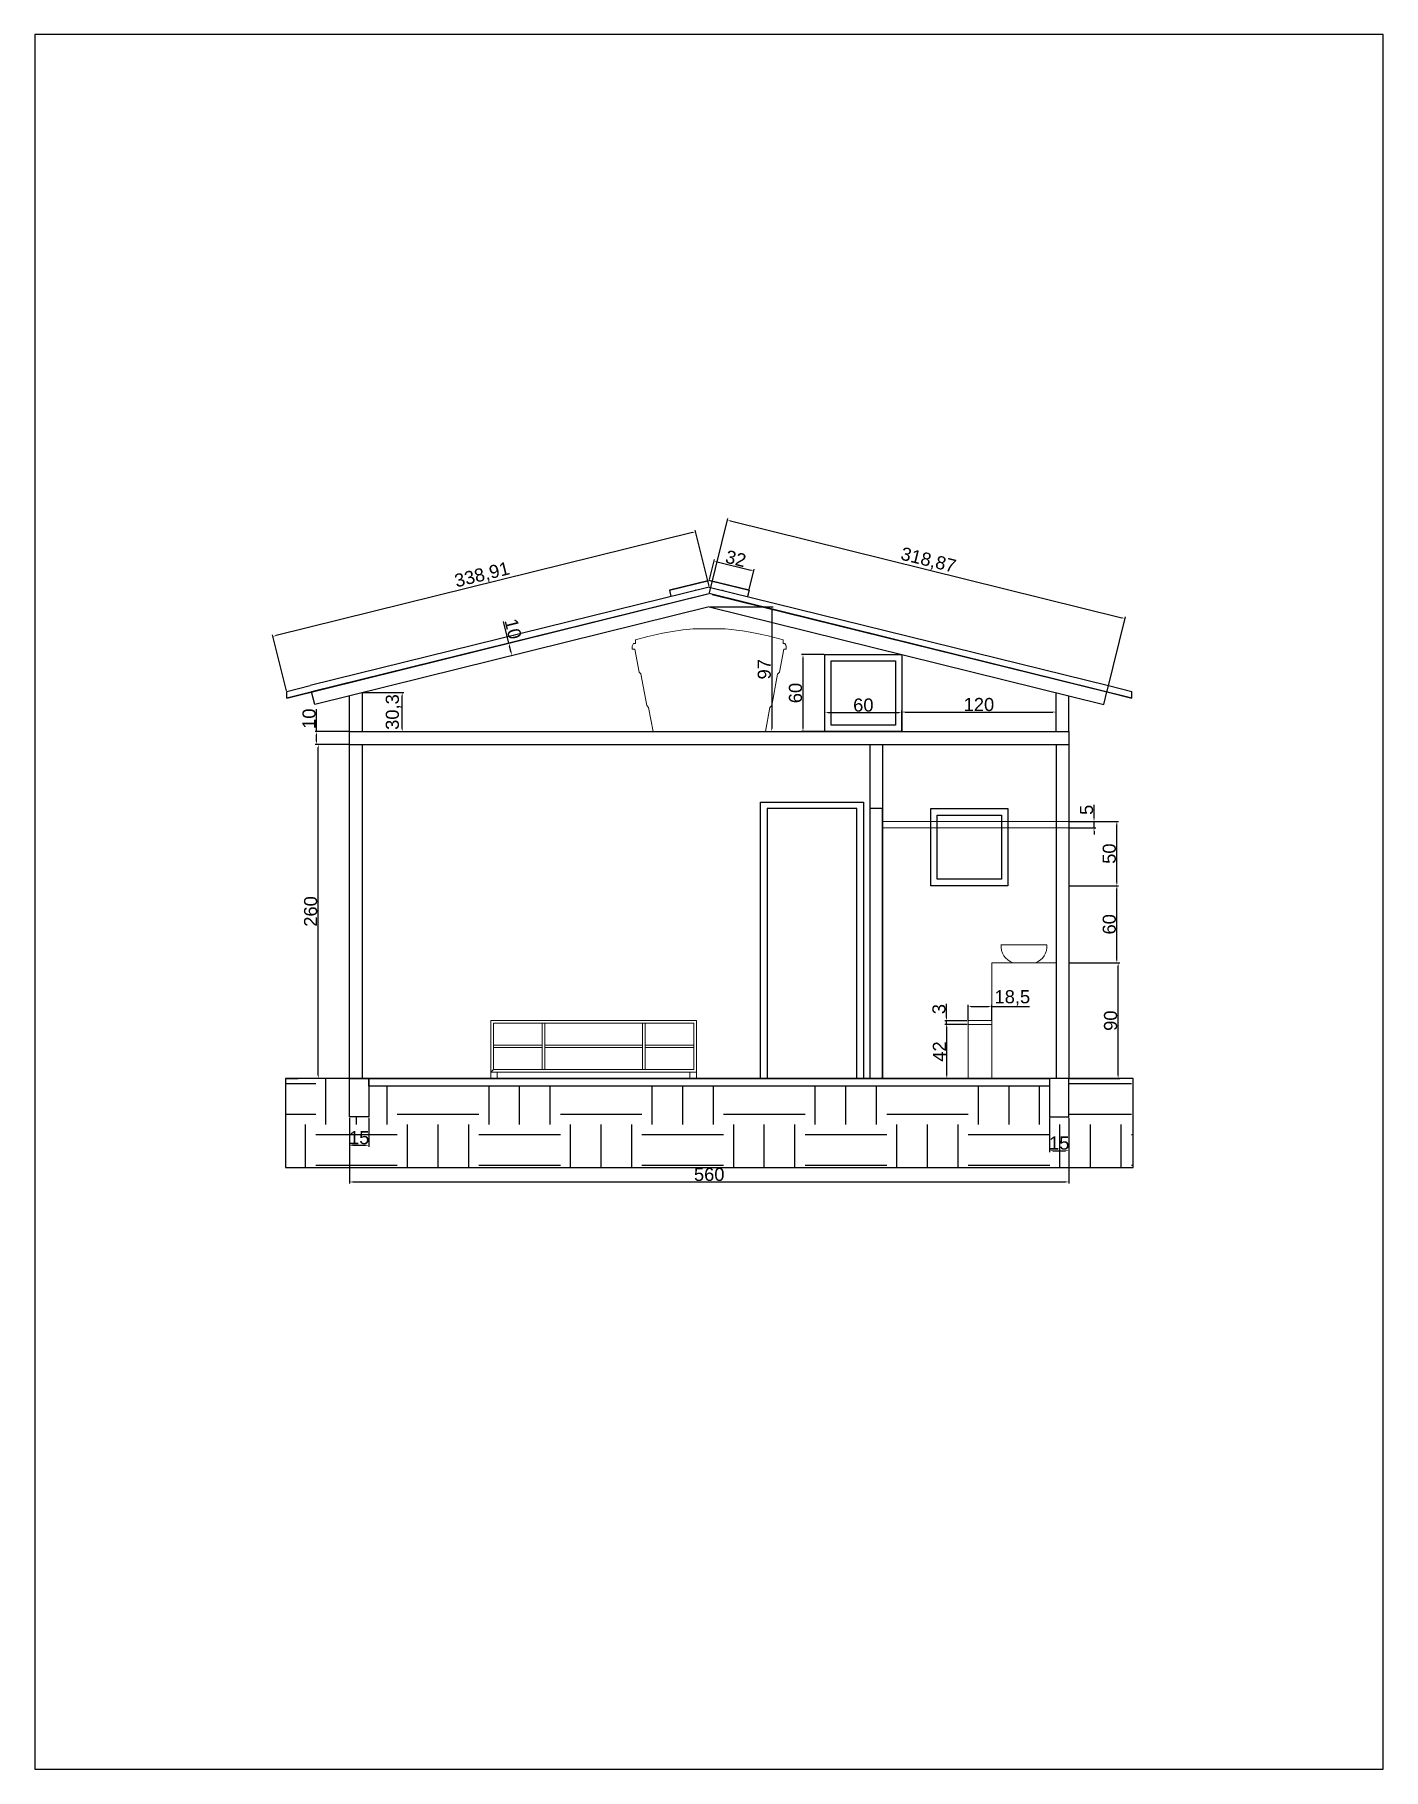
# Paper-space layout 'Layout1' of a CAD drawing. Header units: centimetres, sheet in millimetres. Extents: x 78 to 288, y 216 to 486.
# The model-space entities are those that its viewports show. They can reach past a viewport. Long polylines and large blocks are cut down to what shows.
import ezdxf

# ---------------------------------------------------------------- set-up
doc = ezdxf.new("R2010")
doc.units = ezdxf.units.CM
for name, color, linetype in [('alvenaria', 240, 'Continuous'), ('cotas', 255, 'Continuous'), ('fundaçao', 248, 'Continuous'), ('hachura', 248, 'Continuous'), ('janelas', 130, 'Continuous'), ('piso', 98, 'Continuous'), ('portas', 170, 'Continuous'), ('telhado', 90, 'Continuous')]:
    doc.layers.add(name, color=color, linetype=linetype)
doc.layers.add('equip banheiro', color=1, linetype='Continuous', lineweight=0)
doc.layers.add('móveis', color=4, linetype='Continuous', lineweight=0)
doc.styles.get("Standard").update_dxf_attribs({"font": 'arial.ttf'})
doc.dimstyles.new('Cópia de ISO-25', dxfattribs={"dimtxt": 10.2, "dimasz": 2.5, "dimexe": 1.25, "dimexo": 0.625, "dimtad": 1, "dimtxsty": 'Standard', "dimcen": 2.5, "dimclrd": 256, "dimadec": 0, "dimazin": 0, "dimtfac": 1, "dimtmove": 0, "dimatfit": 3, "dimfxl": 1, "dimlwd": -1, "dimarcsym": 0})

# ---------------------------------------------------------------- blocks, each defined once
blk = doc.blocks.new('*D71')
at = {"layer": 'cotas', "color": 0, "lineweight": -2, "transparency": 16777216}
for p, q in [((3709.4, 441.7), (3709.4, 390.5)), ((4269.4, 441.7), (4269.4, 390.5))]:
    blk.add_line(p, q, dxfattribs=at)
at = {"layer": 'cotas', "transparency": 16777216}
blk.add_line((3711.9, 391.8), (4266.9, 391.8), dxfattribs=at)
for points in [[(3711.9, 392.2), (3711.9, 391.4), (3709.4, 391.8)], [(4266.9, 392.2), (4266.9, 391.4), (4269.4, 391.8)]]:
    blk.add_solid(points, dxfattribs=at)
at = {"layer": 'Defpoints', "color": 0, "transparency": 16777216}
for p in [(3709.4, 442.3), (4269.4, 442.3), (4269.4, 391.8)]:
    blk.add_point(p, dxfattribs=at)
at = {"layer": 'cotas', "color": 0, "transparency": 16777216, "insert": (3989.4, 397.6), "char_height": 10.2, "attachment_point": 5}
blk.add_mtext('560', dxfattribs=at)
blk = doc.blocks.new('*D72')
at = {"layer": 'cotas', "color": 0, "lineweight": -2, "transparency": 16777216}
for p, q in [((3709.4, 441.7), (3709.4, 419.1)), ((3724.4, 441.7), (3724.4, 419.1))]:
    blk.add_line(p, q, dxfattribs=at)
at = {"layer": 'cotas', "transparency": 16777216}
blk.add_line((3711.9, 420.3), (3721.9, 420.3), dxfattribs=at)
for points in [[(3711.9, 420.8), (3711.9, 419.9), (3709.4, 420.3)], [(3721.9, 420.8), (3721.9, 419.9), (3724.4, 420.3)]]:
    blk.add_solid(points, dxfattribs=at)
at = {"layer": 'Defpoints', "color": 0, "transparency": 16777216}
for p in [(3709.4, 442.3), (3724.4, 442.3), (3724.4, 420.3)]:
    blk.add_point(p, dxfattribs=at)
at = {"layer": 'cotas', "color": 0, "transparency": 16777216, "insert": (3716.9, 426.2), "char_height": 10.2, "attachment_point": 5}
blk.add_mtext('15', dxfattribs=at)
blk = doc.blocks.new('*D73')
at = {"layer": 'cotas', "color": 0, "lineweight": -2, "transparency": 16777216}
for p, q in [((4254.4, 441.7), (4254.4, 414.9)), ((4269.4, 441.7), (4269.4, 414.9))]:
    blk.add_line(p, q, dxfattribs=at)
at = {"layer": 'cotas', "transparency": 16777216}
blk.add_line((4256.9, 416.1), (4266.9, 416.1), dxfattribs=at)
for points in [[(4256.9, 416.5), (4256.9, 415.7), (4254.4, 416.1)], [(4266.9, 416.5), (4266.9, 415.7), (4269.4, 416.1)]]:
    blk.add_solid(points, dxfattribs=at)
at = {"layer": 'Defpoints', "color": 0, "transparency": 16777216}
for p in [(4254.4, 442.3), (4269.4, 442.3), (4269.4, 416.1)]:
    blk.add_point(p, dxfattribs=at)
at = {"layer": 'cotas', "color": 0, "transparency": 16777216, "insert": (4261.9, 422), "char_height": 10.2, "attachment_point": 5}
blk.add_mtext('15', dxfattribs=at)
blk = doc.blocks.new('*D74')
at = {"layer": 'cotas', "color": 0, "lineweight": -2, "transparency": 16777216}
for p, q in [((4139.4, 743), (4139.4, 758.7)), ((4259.4, 743), (4259.4, 758.7))]:
    blk.add_line(p, q, dxfattribs=at)
at = {"layer": 'cotas', "transparency": 16777216}
blk.add_line((4141.9, 757.5), (4256.9, 757.5), dxfattribs=at)
for points in [[(4141.9, 757.9), (4141.9, 757.1), (4139.4, 757.5)], [(4256.9, 757.9), (4256.9, 757.1), (4259.4, 757.5)]]:
    blk.add_solid(points, dxfattribs=at)
at = {"layer": 'Defpoints', "color": 0, "transparency": 16777216}
for p in [(4259.4, 757.5), (4139.4, 742.3), (4259.4, 742.3)]:
    blk.add_point(p, dxfattribs=at)
at = {"layer": 'cotas', "color": 0, "transparency": 16777216, "insert": (4199.4, 763.3), "char_height": 10.2, "attachment_point": 5}
blk.add_mtext('120', dxfattribs=at)
blk = doc.blocks.new('*D75')
at = {"layer": 'cotas', "color": 0, "lineweight": -2, "transparency": 16777216}
for p, q in [((4079.4, 743), (4079.4, 758.3)), ((4139.4, 743), (4139.4, 758.3))]:
    blk.add_line(p, q, dxfattribs=at)
at = {"layer": 'cotas', "transparency": 16777216}
blk.add_line((4081.9, 757.1), (4136.9, 757.1), dxfattribs=at)
for points in [[(4081.9, 757.5), (4081.9, 756.7), (4079.4, 757.1)], [(4136.9, 757.5), (4136.9, 756.7), (4139.4, 757.1)]]:
    blk.add_solid(points, dxfattribs=at)
at = {"layer": 'Defpoints', "color": 0, "transparency": 16777216}
for p in [(4139.4, 757.1), (4079.4, 742.3), (4139.4, 742.3)]:
    blk.add_point(p, dxfattribs=at)
at = {"layer": 'cotas', "color": 0, "transparency": 16777216, "insert": (4109.4, 762.9), "char_height": 10.2, "attachment_point": 5}
blk.add_mtext('60', dxfattribs=at)
blk = doc.blocks.new('*D76')
at = {"layer": 'cotas', "color": 0, "lineweight": -2, "transparency": 16777216}
for p, q in [((3990.1, 839.3), (4039.3, 839.3)), ((3990.1, 742.3), (4039.3, 742.3))]:
    blk.add_line(p, q, dxfattribs=at)
at = {"layer": 'cotas', "transparency": 16777216}
blk.add_line((4038.1, 836.8), (4038.1, 744.8), dxfattribs=at)
for points in [[(4037.7, 836.8), (4038.5, 836.8), (4038.1, 839.3)], [(4037.7, 744.8), (4038.5, 744.8), (4038.1, 742.3)]]:
    blk.add_solid(points, dxfattribs=at)
at = {"layer": 'Defpoints', "color": 0, "transparency": 16777216}
for p in [(3989.4, 839.3), (3989.4, 742.3), (4038.1, 742.3)]:
    blk.add_point(p, dxfattribs=at)
at = {"layer": 'cotas', "color": 0, "transparency": 16777216, "insert": (4032.3, 790.8), "char_height": 10.2, "attachment_point": 5, "rotation": 90}
blk.add_mtext('97', dxfattribs=at)
blk = doc.blocks.new('*D77')
at = {"layer": 'cotas', "color": 0, "lineweight": -2, "transparency": 16777216}
for p, q in [((3720.1, 772.6), (3751.6, 772.6)), ((3720.1, 742.3), (3751.6, 742.3))]:
    blk.add_line(p, q, dxfattribs=at)
at = {"layer": 'cotas', "transparency": 16777216}
blk.add_line((3750.4, 744.8), (3750.4, 770.1), dxfattribs=at)
for points in [[(3749.9, 770.1), (3750.8, 770.1), (3750.4, 772.6)], [(3749.9, 744.8), (3750.8, 744.8), (3750.4, 742.3)]]:
    blk.add_solid(points, dxfattribs=at)
at = {"layer": 'Defpoints', "color": 0, "transparency": 16777216}
for p in [(3719.4, 772.6), (3750.4, 772.6), (3719.4, 742.3)]:
    blk.add_point(p, dxfattribs=at)
at = {"layer": 'cotas', "color": 0, "transparency": 16777216, "insert": (3743.6, 757.5), "char_height": 10.2, "attachment_point": 5, "rotation": 90}
blk.add_mtext('30,3', dxfattribs=at)
blk = doc.blocks.new('*D78')
at = {"layer": 'cotas', "color": 0, "lineweight": -2, "transparency": 16777216}
for p, q in [((3989.6, 860.6), (3993.5, 876.3)), ((4020.6, 852.9), (4024.5, 868.6))]:
    blk.add_line(p, q, dxfattribs=at)
at = {"layer": 'cotas', "transparency": 16777216}
blk.add_line((3995.6, 874.5), (4021.8, 868), dxfattribs=at)
for points in [[(3995.7, 874.9), (3995.5, 874.1), (3993.2, 875.1)], [(4021.9, 868.4), (4021.7, 867.6), (4024.2, 867.4)]]:
    blk.add_solid(points, dxfattribs=at)
at = {"layer": 'Defpoints', "color": 0, "transparency": 16777216}
for p in [(4024.2, 867.4), (3989.4, 859.9), (4020.5, 852.3)]:
    blk.add_point(p, dxfattribs=at)
at = {"layer": 'cotas', "color": 0, "transparency": 16777216, "insert": (4010.1, 876.9), "char_height": 10.2, "attachment_point": 5, "rotation": 346.1236}
blk.add_mtext('32', dxfattribs=at)
blk = doc.blocks.new('*D79')
at = {"layer": 'cotas', "transparency": 16777216}
blk.add_line((3976.3, 897.2), (3652.2, 817), dxfattribs=at)
at = {"layer": 'cotas', "color": 0, "lineweight": -2, "transparency": 16777216}
for p, q in [((3989.3, 855.4), (3978.5, 899)), ((3660.3, 774), (3649.5, 817.6))]:
    blk.add_line(p, q, dxfattribs=at)
at = {"layer": 'cotas', "transparency": 16777216}
for points in [[(3976.2, 897.6), (3976.4, 896.8), (3978.8, 897.8)], [(3652.1, 817.4), (3652.3, 816.6), (3649.8, 816.4)]]:
    blk.add_solid(points, dxfattribs=at)
at = {"layer": 'Defpoints', "color": 0, "transparency": 16777216}
for p in [(3989.4, 854.8), (3649.8, 816.4), (3660.4, 773.4)]:
    blk.add_point(p, dxfattribs=at)
at = {"layer": 'cotas', "color": 0, "transparency": 16777216, "insert": (3812.7, 863.7), "char_height": 10.2, "attachment_point": 5, "rotation": 13.901}
blk.add_mtext('338,91', dxfattribs=at)
blk = doc.blocks.new('*D80')
at = {"layer": 'cotas', "color": 0, "lineweight": -2, "transparency": 16777216}
for p, q in [((4270.1, 562.3), (4309, 562.3)), ((4270.1, 472.3), (4309, 472.3))]:
    blk.add_line(p, q, dxfattribs=at)
at = {"layer": 'cotas', "transparency": 16777216}
blk.add_line((4307.8, 474.8), (4307.8, 559.8), dxfattribs=at)
for points in [[(4307.3, 559.8), (4308.2, 559.8), (4307.8, 562.3)], [(4307.3, 474.8), (4308.2, 474.8), (4307.8, 472.3)]]:
    blk.add_solid(points, dxfattribs=at)
at = {"layer": 'Defpoints', "color": 0, "transparency": 16777216}
for p in [(4269.4, 562.3), (4307.8, 562.3), (4269.4, 472.3)]:
    blk.add_point(p, dxfattribs=at)
at = {"layer": 'cotas', "color": 0, "transparency": 16777216, "insert": (4301.9, 517.3), "char_height": 10.2, "attachment_point": 5, "rotation": 90}
blk.add_mtext('90', dxfattribs=at)
blk = doc.blocks.new('*D81')
at = {"layer": 'cotas', "color": 0, "lineweight": -2, "transparency": 16777216}
for p, q in [((4270.1, 622.3), (4308, 622.3)), ((4270.1, 562.3), (4308, 562.3))]:
    blk.add_line(p, q, dxfattribs=at)
at = {"layer": 'cotas', "transparency": 16777216}
blk.add_line((4306.8, 564.8), (4306.8, 619.8), dxfattribs=at)
for points in [[(4306.3, 619.8), (4307.2, 619.8), (4306.8, 622.3)], [(4306.3, 564.8), (4307.2, 564.8), (4306.8, 562.3)]]:
    blk.add_solid(points, dxfattribs=at)
at = {"layer": 'Defpoints', "color": 0, "transparency": 16777216}
for p in [(4269.4, 622.3), (4306.8, 622.3), (4269.4, 562.3)]:
    blk.add_point(p, dxfattribs=at)
at = {"layer": 'cotas', "color": 0, "transparency": 16777216, "insert": (4300.9, 592.3), "char_height": 10.2, "attachment_point": 5, "rotation": 90}
blk.add_mtext('60', dxfattribs=at)
blk = doc.blocks.new('*D82')
at = {"layer": 'cotas', "color": 0, "lineweight": -2, "transparency": 16777216}
for p, q in [((4270.1, 672.3), (4308, 672.3)), ((4270.1, 622.3), (4308, 622.3))]:
    blk.add_line(p, q, dxfattribs=at)
at = {"layer": 'cotas', "transparency": 16777216}
blk.add_line((4306.8, 624.8), (4306.8, 669.8), dxfattribs=at)
for points in [[(4306.3, 669.8), (4307.2, 669.8), (4306.8, 672.3)], [(4306.3, 624.8), (4307.2, 624.8), (4306.8, 622.3)]]:
    blk.add_solid(points, dxfattribs=at)
at = {"layer": 'Defpoints', "color": 0, "transparency": 16777216}
for p in [(4269.4, 672.3), (4306.8, 672.3), (4269.4, 622.3)]:
    blk.add_point(p, dxfattribs=at)
at = {"layer": 'cotas', "color": 0, "transparency": 16777216, "insert": (4300.9, 647.3), "char_height": 10.2, "attachment_point": 5, "rotation": 90}
blk.add_mtext('50', dxfattribs=at)
blk = doc.blocks.new('*D83')
at = {"layer": 'cotas', "transparency": 16777216}
for p, q in [((4289, 674.8), (4289, 685.4)), ((4289, 667.3), (4289, 672.3)), ((4289, 664.8), (4289, 662.3))]:
    blk.add_line(p, q, dxfattribs=at)
at = {"layer": 'cotas', "color": 0, "lineweight": -2, "transparency": 16777216}
for p, q in [((4270.1, 672.3), (4290.3, 672.3)), ((4270.1, 667.3), (4290.3, 667.3))]:
    blk.add_line(p, q, dxfattribs=at)
at = {"layer": 'cotas', "transparency": 16777216}
for points in [[(4288.6, 674.8), (4289.4, 674.8), (4289, 672.3)], [(4288.6, 664.8), (4289.4, 664.8), (4289, 667.3)]]:
    blk.add_solid(points, dxfattribs=at)
at = {"layer": 'Defpoints', "color": 0, "transparency": 16777216}
for p in [(4269.4, 672.3), (4269.4, 667.3), (4289, 672.3)]:
    blk.add_point(p, dxfattribs=at)
at = {"layer": 'cotas', "color": 0, "transparency": 16777216, "insert": (4283.2, 681.4), "char_height": 10.2, "attachment_point": 5, "rotation": 90}
blk.add_mtext('5', dxfattribs=at)
blk = doc.blocks.new('*D84')
at = {"layer": 'cotas', "color": 0, "lineweight": -2, "transparency": 16777216}
for p, q in [((4190.3, 514.3), (4173.1, 514.3)), ((4190.3, 472.3), (4173.1, 472.3))]:
    blk.add_line(p, q, dxfattribs=at)
at = {"layer": 'cotas', "transparency": 16777216}
blk.add_line((4174.4, 474.8), (4174.4, 511.8), dxfattribs=at)
for points in [[(4173.9, 511.8), (4174.8, 511.8), (4174.4, 514.3)], [(4173.9, 474.8), (4174.8, 474.8), (4174.4, 472.3)]]:
    blk.add_solid(points, dxfattribs=at)
at = {"layer": 'Defpoints', "color": 0, "transparency": 16777216}
for p in [(4174.4, 514.3), (4190.9, 514.3), (4190.9, 472.3)]:
    blk.add_point(p, dxfattribs=at)
at = {"layer": 'cotas', "color": 0, "transparency": 16777216, "insert": (4168.6, 493.3), "char_height": 10.2, "attachment_point": 5, "rotation": 90}
blk.add_mtext('42', dxfattribs=at)
blk = doc.blocks.new('*D85')
at = {"layer": 'cotas', "transparency": 16777216}
for p, q in [((4174.2, 519.8), (4174.2, 530.3)), ((4174.2, 514.3), (4174.2, 517.3)), ((4174.2, 511.8), (4174.2, 509.3))]:
    blk.add_line(p, q, dxfattribs=at)
at = {"layer": 'cotas', "color": 0, "lineweight": -2, "transparency": 16777216}
for p, q in [((4190.3, 517.3), (4172.9, 517.3)), ((4190.3, 514.3), (4172.9, 514.3))]:
    blk.add_line(p, q, dxfattribs=at)
at = {"layer": 'cotas', "transparency": 16777216}
for points in [[(4173.7, 519.8), (4174.6, 519.8), (4174.2, 517.3)], [(4173.7, 511.8), (4174.6, 511.8), (4174.2, 514.3)]]:
    blk.add_solid(points, dxfattribs=at)
at = {"layer": 'Defpoints', "color": 0, "transparency": 16777216}
for p in [(4174.2, 517.3), (4190.9, 517.3), (4190.9, 514.3)]:
    blk.add_point(p, dxfattribs=at)
at = {"layer": 'cotas', "color": 0, "transparency": 16777216, "insert": (4168.3, 526.3), "char_height": 10.2, "attachment_point": 5, "rotation": 90}
blk.add_mtext('3', dxfattribs=at)
blk = doc.blocks.new('*D86')
at = {"layer": 'cotas', "color": 0, "lineweight": -2, "transparency": 16777216}
for p, q in [((3708.8, 732.3), (3683.7, 732.3)), ((3708.8, 472.3), (3683.7, 472.3))]:
    blk.add_line(p, q, dxfattribs=at)
at = {"layer": 'cotas', "transparency": 16777216}
blk.add_line((3685, 474.8), (3685, 729.8), dxfattribs=at)
for points in [[(3684.6, 729.8), (3685.4, 729.8), (3685, 732.3)], [(3684.6, 474.8), (3685.4, 474.8), (3685, 472.3)]]:
    blk.add_solid(points, dxfattribs=at)
at = {"layer": 'Defpoints', "color": 0, "transparency": 16777216}
for p in [(3685, 732.3), (3709.4, 732.3), (3709.4, 472.3)]:
    blk.add_point(p, dxfattribs=at)
at = {"layer": 'cotas', "color": 0, "transparency": 16777216, "insert": (3679.1, 602.3), "char_height": 10.2, "attachment_point": 5, "rotation": 90}
blk.add_mtext('260', dxfattribs=at)
blk = doc.blocks.new('*D87')
at = {"layer": 'cotas', "transparency": 16777216}
for p, q in [((3683.7, 742.3), (3683.7, 759.7)), ((3683.7, 734.8), (3683.7, 739.8))]:
    blk.add_line(p, q, dxfattribs=at)
at = {"layer": 'cotas', "color": 0, "lineweight": -2, "transparency": 16777216}
for p, q in [((3708.8, 742.3), (3682.5, 742.3)), ((3708.8, 732.3), (3682.5, 732.3))]:
    blk.add_line(p, q, dxfattribs=at)
at = {"layer": 'cotas', "transparency": 16777216}
for points in [[(3683.3, 739.8), (3684.1, 739.8), (3683.7, 742.3)], [(3683.3, 734.8), (3684.1, 734.8), (3683.7, 732.3)]]:
    blk.add_solid(points, dxfattribs=at)
at = {"layer": 'Defpoints', "color": 0, "transparency": 16777216}
for p in [(3683.7, 742.3), (3709.4, 742.3), (3709.4, 732.3)]:
    blk.add_point(p, dxfattribs=at)
at = {"layer": 'cotas', "color": 0, "transparency": 16777216, "insert": (3677.9, 752.3), "char_height": 10.2, "attachment_point": 5, "rotation": 90}
blk.add_mtext('10', dxfattribs=at)
blk = doc.blocks.new('*D88')
at = {"layer": 'cotas', "transparency": 16777216}
for p, q in [((3833.4, 811.1), (3829.3, 828)), ((3835.2, 803.8), (3834, 808.7))]:
    blk.add_line(p, q, dxfattribs=at)
at = {"layer": 'cotas', "color": 0, "lineweight": -2, "transparency": 16777216}
for p, q in [((3834.1, 811.3), (3834.7, 811.4)), ((3835.2, 801.3), (3834.6, 801.1))]:
    blk.add_line(p, q, dxfattribs=at)
at = {"layer": 'cotas', "transparency": 16777216}
for points in [[(3834.4, 808.8), (3833.6, 808.6), (3833.4, 811.1)], [(3835.6, 803.9), (3834.8, 803.7), (3835.8, 801.4)]]:
    blk.add_solid(points, dxfattribs=at)
at = {"layer": 'Defpoints', "color": 0, "transparency": 16777216}
for p in [(3833.4, 811.1), (3833.4, 811.1), (3835.8, 801.4)]:
    blk.add_point(p, dxfattribs=at)
at = {"layer": 'cotas', "color": 0, "transparency": 16777216, "insert": (3836.7, 822.2), "char_height": 10.2, "attachment_point": 5, "rotation": 283.8764}
blk.add_mtext('10', dxfattribs=at)
blk = doc.blocks.new('*D89')
at = {"layer": 'cotas', "color": 0, "lineweight": -2, "transparency": 16777216}
for p, q in [((4190.9, 518), (4190.9, 529.5)), ((4209.4, 518), (4209.4, 529.5))]:
    blk.add_line(p, q, dxfattribs=at)
at = {"layer": 'cotas', "transparency": 16777216}
for p, q in [((4193.4, 528.3), (4206.9, 528.3)), ((4209.4, 528.3), (4238.8, 528.3))]:
    blk.add_line(p, q, dxfattribs=at)
for points in [[(4193.4, 528.7), (4193.4, 527.9), (4190.9, 528.3)], [(4206.9, 528.7), (4206.9, 527.9), (4209.4, 528.3)]]:
    blk.add_solid(points, dxfattribs=at)
at = {"layer": 'Defpoints', "color": 0, "transparency": 16777216}
for p in [(4209.4, 528.3), (4190.9, 517.3), (4209.4, 517.3)]:
    blk.add_point(p, dxfattribs=at)
at = {"layer": 'cotas', "color": 0, "transparency": 16777216, "insert": (4225.4, 535), "char_height": 10.2, "attachment_point": 5}
blk.add_mtext('18,5', dxfattribs=at)
blk = doc.blocks.new('*D90')
at = {"layer": 'cotas', "color": 0, "lineweight": -2, "transparency": 16777216}
for p, q in [((3989.6, 850.3), (4003.8, 908)), ((4299.1, 773.8), (4313.4, 831.5))]:
    blk.add_line(p, q, dxfattribs=at)
at = {"layer": 'cotas', "transparency": 16777216}
blk.add_line((4006, 906.2), (4310.7, 830.9), dxfattribs=at)
for points in [[(4006.1, 906.6), (4005.9, 905.8), (4003.5, 906.8)], [(4310.8, 831.3), (4310.6, 830.5), (4313.1, 830.3)]]:
    blk.add_solid(points, dxfattribs=at)
at = {"layer": 'Defpoints', "color": 0, "transparency": 16777216}
for p in [(3989.4, 849.6), (4313.1, 830.3), (4299, 773.2)]:
    blk.add_point(p, dxfattribs=at)
at = {"layer": 'cotas', "color": 0, "transparency": 16777216, "insert": (4159.9, 875.1), "char_height": 10.2, "attachment_point": 5, "rotation": 346.1236}
blk.add_mtext('318,87', dxfattribs=at)
blk = doc.blocks.new('*D94')
at = {"layer": 'cotas', "color": 0, "lineweight": -2, "transparency": 16777216}
for p, q in [((4078.8, 802.3), (4061.2, 802.3)), ((4078.8, 742.3), (4061.2, 742.3))]:
    blk.add_line(p, q, dxfattribs=at)
at = {"layer": 'cotas', "transparency": 16777216}
blk.add_line((4062.4, 799.8), (4062.4, 744.8), dxfattribs=at)
for points in [[(4062, 799.8), (4062.8, 799.8), (4062.4, 802.3)], [(4062, 744.8), (4062.8, 744.8), (4062.4, 742.3)]]:
    blk.add_solid(points, dxfattribs=at)
at = {"layer": 'Defpoints', "color": 0, "transparency": 16777216}
for p in [(4079.4, 802.3), (4062.4, 742.3), (4079.4, 742.3)]:
    blk.add_point(p, dxfattribs=at)
at = {"layer": 'cotas', "color": 0, "transparency": 16777216, "insert": (4056.6, 772.3), "char_height": 10.2, "attachment_point": 5, "rotation": 90}
blk.add_mtext('60', dxfattribs=at)

msp = doc.modelspace()

# ---------------------------------------------------------------- hatches: boundary and pattern name
at = {"layer": 'hachura'}
h = msp.add_hatch(dxfattribs=at)
h.set_pattern_fill('EARTH', color=256, scale=10)
h.paths.add_polyline_path([(4319.427, 472.345), (4269.427, 472.345), (4269.427, 442.345), (4254.427, 442.345), (4254.427, 466.345), (3724.427, 466.345), (3724.427, 442.345), (3709.427, 442.345), (3709.427, 472.345), (3659.427, 472.345), (3659.427, 403.045), (4319.427, 403.045)])

# ---------------------------------------------------------------- linework, layer by layer
at = {"layer": 'alvenaria'}
for p, q in [((3709.427, 742.345), (3709.427, 770.174)), ((3719.427, 742.345), (3719.427, 772.645)), ((4259.427, 742.345), (4259.427, 772.645)), ((4269.427, 742.345), (4269.427, 770.174)), ((3709.427, 732.345), (3709.427, 742.345)), ((3709.427, 742.345), (4269.427, 742.345)), ((3709.427, 472.345), (3709.427, 732.345)), ((3709.427, 732.345), (4269.427, 732.345)), ((3719.427, 472.345), (3719.427, 732.345)), ((4114.427, 732.345), (4114.427, 472.345)), ((4124.427, 732.345), (4124.427, 472.345)), ((4259.427, 732.345), (4259.427, 472.345)), ((4269.427, 742.345), (4269.427, 732.345)), ((4269.427, 732.345), (4269.427, 472.345))]:
    msp.add_line(p, q, dxfattribs=at)
for points in [[(3709.427, 472.345), (3724.427, 472.345), (3724.427, 442.345), (3709.427, 442.345)], [(3724.427, 472.345), (4254.427, 472.345), (4254.427, 466.345), (3724.427, 466.345)], [(4269.427, 472.345), (4254.427, 472.345), (4254.427, 442.345), (4269.427, 442.345)]]:
    msp.add_lwpolyline(points, close=True, dxfattribs=at)
at = {"layer": 'equip banheiro'}
for p, q in [((4269.427, 672.345), (4124.427, 672.345)), ((4124.427, 672.345), (4124.427, 667.345)), ((4124.427, 667.345), (4269.427, 667.345)), ((4234.35, 576.345), (4216.35, 576.345)), ((4234.35, 576.345), (4252.35, 576.345)), ((4190.93, 514.345), (4190.93, 517.345)), ((4190.93, 517.345), (4209.427, 517.345)), ((4190.93, 472.345), (4190.93, 514.345)), ((4209.427, 514.345), (4190.93, 514.345)), ((4209.427, 517.345), (4209.427, 514.345))]:
    msp.add_line(p, q, dxfattribs=at)
at = {"layer": 'equip banheiro', "color": 1, "lineweight": 0, "flags": 128}
msp.add_lwpolyline([(3945.644, 742.345), (4033.21, 742.345), (4036.626, 761.021), (4038.099, 762.558), (4042.589, 787.102), (4044.062, 788.639), (4047.382, 806.402), (4049.427, 806.402), (4049.427, 808.852), (4049.014, 809.599), (4048.3, 810.735), (4046.927, 810.735), (4046.961, 812.578), (4046.865, 813.761), (4035.267, 816.823), (4027.701, 818.374), (4021.373, 819.671), (4015.26, 820.674), (4010.701, 821.311), (4006.741, 821.749), (4001.848, 822.345), (3976.927, 822.345), (3968.737, 821.369), (3959.328, 819.982), (3952.908, 818.814), (3948.697, 817.947), (3941.723, 816.276), (3932.103, 813.761), (3931.927, 812.473), (3931.927, 810.735), (3930.469, 810.735), (3929.427, 808.852), (3929.427, 806.402), (3931.583, 806.402), (3934.791, 788.639), (3936.236, 787.132), (3940.754, 762.558), (3942.228, 761.021)], close=True, dxfattribs=at)
at = {"layer": 'equip banheiro'}
msp.add_lwpolyline([(4259.427, 472.345), (4209.427, 472.345), (4209.427, 562.345), (4259.427, 562.345)], close=True, dxfattribs=at)
for centre, start, end in [((4230.21, 575.2), 173.939168, 251.514814), ((4238.85, 575.13), 289.38979, 5.139757), ((4238.85, 575.13), 250.61021, 250.95314), ((4230.21, 575.2), 287.785388, 288.468715)]:
    msp.add_arc(centre, 13.555, start, end, dxfattribs=at)
at = {"layer": 'fundaçao'}
for p, q in [((4319.427, 472.345), (3659.427, 472.345)), ((3659.427, 472.345), (3659.427, 403.045)), ((4319.427, 403.045), (4319.427, 472.345)), ((3659.427, 403.045), (4319.427, 403.045))]:
    msp.add_line(p, q, dxfattribs=at)
at = {"layer": 'janelas'}
for points in [[(4139.427, 742.345), (4079.427, 742.345), (4079.427, 802.345), (4139.427, 802.345)], [(4134.427, 747.345), (4084.427, 747.345), (4084.427, 797.345), (4134.427, 797.345)], [(4221.927, 622.345), (4161.927, 622.345), (4161.927, 682.345), (4221.927, 682.345)], [(4216.927, 627.345), (4166.927, 627.345), (4166.927, 677.345), (4216.927, 677.345)]]:
    msp.add_lwpolyline(points, close=True, dxfattribs=at)
at = {"layer": 'móveis', "color": 1, "lineweight": 0, "flags": 128}
for points in [[(3819.427, 517.345), (3979.427, 517.345), (3979.427, 477.345), (3819.427, 477.345)], [(3821.427, 479.345), (3977.427, 479.345), (3977.427, 515.345), (3821.427, 515.345), (3821.427, 479.345), (3819.427, 477.345), (3819.427, 517.345), (3979.427, 517.345), (3979.427, 477.345), (3819.427, 477.345)], [(3859.427, 479.345), (3859.427, 515.345), (3861.427, 515.345), (3861.427, 479.345)], [(3939.427, 479.345), (3939.427, 515.345), (3937.427, 515.345), (3937.427, 479.345)], [(3821.427, 498.345), (3859.427, 498.345), (3859.427, 496.345), (3821.427, 496.345)], [(3861.427, 498.345), (3937.427, 498.345), (3937.427, 496.345), (3861.427, 496.345)], [(3977.427, 498.345), (3939.427, 498.345), (3939.427, 496.345), (3977.427, 496.345)], [(3819.427, 477.345), (3824.427, 477.345), (3824.427, 472.345), (3819.427, 472.345)], [(3974.427, 477.345), (3979.427, 477.345), (3979.427, 472.345), (3974.427, 472.345)]]:
    msp.add_lwpolyline(points, close=True, dxfattribs=at)
at = {"layer": 'piso'}
for q in [(3659.427, 472.345), (3659.427, 472.345), (3659.427, 472.345), (3659.427, 472.345), (3659.427, 472.345), (3669.427, 472.345)]:
    msp.add_line((3659.427, 472.345), q, dxfattribs=at)
at = {"layer": 'portas'}
for p, q in [((4029.427, 472.345), (4029.427, 687.345)), ((4029.427, 687.345), (4109.427, 687.345)), ((4104.427, 682.345), (4034.427, 682.345)), ((4034.427, 682.345), (4034.427, 472.345)), ((4104.427, 472.345), (4104.427, 682.345)), ((4109.427, 687.345), (4109.427, 472.345)), ((4124.427, 682.345), (4114.427, 682.345)), ((4114.427, 682.345), (4114.427, 472.345)), ((4124.427, 472.345), (4124.427, 682.345)), ((4034.427, 472.345), (4029.427, 472.345))]:
    msp.add_line(p, q, dxfattribs=at)
at = {"layer": 'telhado'}
for p, q in [((3989.427, 854.796), (3678.663, 778.026)), ((3958.361, 852.272), (3989.427, 859.946)), ((3988.228, 859.65), (3958.361, 852.272)), ((3958.361, 852.272), (3959.56, 847.417)), ((3979.003, 852.221), (3978.622, 852.315)), ((4020.493, 852.272), (3989.427, 859.946)), ((3989.427, 854.796), (4300.19, 778.026)), ((3990.626, 859.65), (4020.493, 852.272)), ((3999.851, 852.221), (4000.232, 852.315)), ((4020.493, 852.272), (4019.294, 847.417)), ((3660.446, 768.375), (3989.427, 849.645)), ((3987.029, 849.053), (3679.863, 773.172)), ((3989.427, 839.345), (3682.261, 763.463)), ((4318.407, 768.375), (3989.427, 849.645)), ((3989.427, 839.345), (4296.593, 763.463)), ((3991.825, 849.053), (4298.991, 773.172)), ((3709.427, 780.475), (3660.446, 768.375)), ((3660.446, 773.375), (3678.663, 778.026)), ((3660.446, 768.375), (3660.446, 773.375)), ((3682.261, 763.463), (3679.863, 773.172)), ((4296.593, 763.463), (4298.991, 773.172)), ((4298.991, 773.172), (4318.407, 768.375)), ((4300.19, 778.026), (4318.407, 773.375)), ((4318.407, 768.375), (4318.407, 773.375))]:
    msp.add_line(p, q, dxfattribs=at)

# ---------------------------------------------------------------- dimensions: what is measured, and where the dimension line sits
at = {"layer": 'cotas'}
for p1, p2, distance, picture, middle in [((3989.427, 849.645), (4298.991, 773.172), 58.862, '*D90', (4159.946, 875.111)), ((3989.427, 854.796), (3660.446, 773.375), -44.339, '*D79', (3812.661, 863.683)), ((3989.427, 859.946), (4020.493, 852.272), 15.613, '*D78', (4010.104, 876.933)), ((3835.844, 801.404), (3833.446, 811.112), 0, '*D88', (3836.726, 822.154)), ((4079.427, 802.345), (4079.427, 742.345), -16.998, '*D94', (4056.596, 772.345)), ((3709.427, 732.345), (3709.427, 742.345), 25.705, '*D87', (3677.889, 752.278)), ((3709.427, 472.345), (3709.427, 732.345), 24.455, '*D86', (3679.139, 602.345)), ((4269.427, 667.345), (4269.427, 672.345), -19.603, '*D83', (4283.218, 681.351)), ((4269.427, 622.345), (4269.427, 672.345), -37.332, '*D82', (4300.926, 647.345)), ((4269.427, 562.345), (4269.427, 622.345), -37.332, '*D81', (4300.926, 592.345)), ((4269.427, 472.345), (4269.427, 562.345), -38.337, '*D80', (4301.931, 517.345)), ((4190.93, 517.345), (4209.427, 517.345), 10.947, '*D89', (4225.358, 535.047)), ((4190.93, 514.345), (4190.93, 517.345), 16.774, '*D85', (4168.32, 526.309)), ((4190.93, 472.345), (4190.93, 514.345), 16.566, '*D84', (4168.619, 493.345))]:
    dim = msp.add_aligned_dim(p1=p1, p2=p2, distance=distance, dimstyle='Cópia de ISO-25', dxfattribs=at)
    dim.commit()
    dim.dimension.update_dxf_attribs({"geometry": picture, "text_midpoint": middle})
for base, p1, p2, picture, middle in [((4038.099, 742.345), (3989.427, 839.345), (3989.427, 742.345), '*D76', (4032.266, 790.845)), ((3750.355, 772.645), (3719.427, 742.345), (3719.427, 772.645), '*D77', (3743.6, 757.495))]:
    dim = msp.add_linear_dim(base=base, p1=p1, p2=p2, angle=90, dimstyle='Cópia de ISO-25', dxfattribs=at)
    dim.commit()
    dim.dimension.update_dxf_attribs({"geometry": picture, "text_midpoint": middle})
for base, p1, p2, picture, middle in [((4139.427, 757.085), (4079.427, 742.345), (4139.427, 742.345), '*D75', (4109.427, 762.918)), ((4259.427, 757.495), (4139.427, 742.345), (4259.427, 742.345), '*D74', (4199.427, 763.328)), ((3724.427, 420.344), (3709.427, 442.345), (3724.427, 442.345), '*D72', (3716.927, 426.177)), ((4269.427, 391.774), (3709.427, 442.345), (4269.427, 442.345), '*D71', (3989.427, 397.607)), ((4269.427, 416.122), (4254.427, 442.345), (4269.427, 442.345), '*D73', (4261.927, 421.955))]:
    dim = msp.add_linear_dim(base=base, p1=p1, p2=p2, dimstyle='Cópia de ISO-25', dxfattribs=at)
    dim.commit()
    dim.dimension.update_dxf_attribs({"geometry": picture, "text_midpoint": middle})

psp = doc.layouts.get("Layout1")

# ---------------------------------------------------------------- linework, layer by layer
at = {"layer": 'cotas'}
psp.add_lwpolyline([(78.21, 215.68), (288.21, 215.68), (288.21, 485.68), (78.21, 485.68)], close=True, dxfattribs=at)

# ---------------------------------------------------------------- viewports
vp = psp.add_viewport(center=(183.21, 350.68), size=(210, 270), view_center_point=(3989.235, 609.68), view_height=1350, dxfattribs=at)
vp.dxf.flags = 0x10000  # cut along an outline
vp.dxf.clipping_boundary_handle = psp.add_lwpolyline([(78.21, 215.68), (288.21, 215.68), (288.21, 485.68), (78.21, 485.68)], format="xyb", close=True, dxfattribs={"invisible": 1}).dxf.handle

doc.saveas('drawing.dxf')
